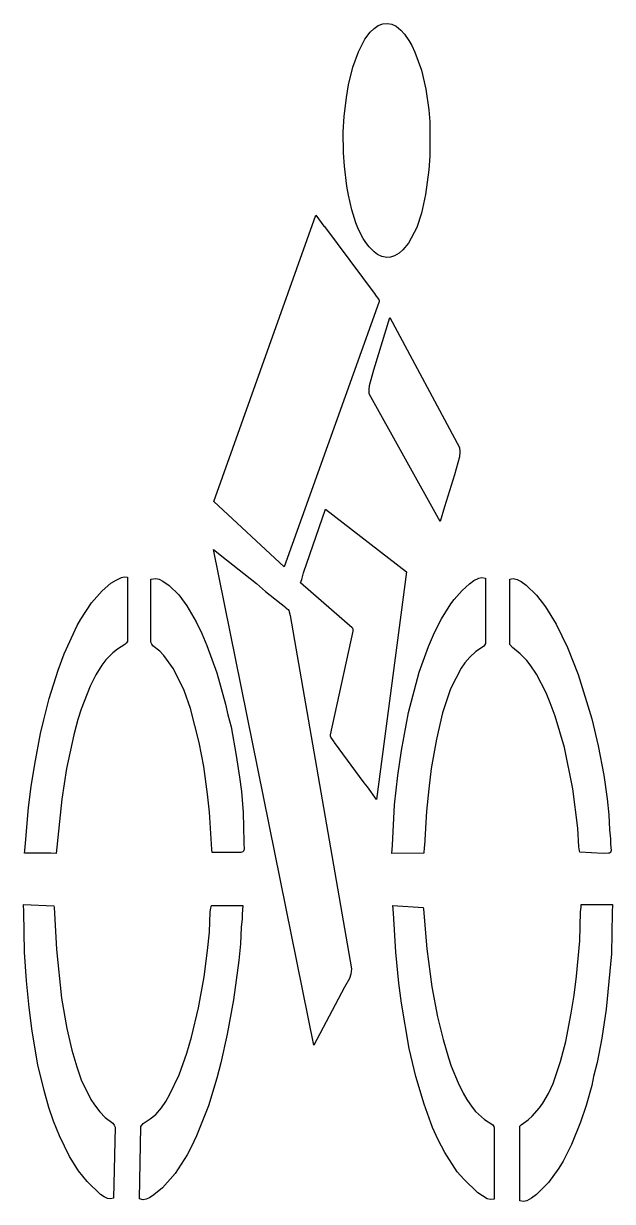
# Model space of a CAD drawing. Header units: inches. Extents: x 3 to 39, y 3 to 75.
import ezdxf

# ---------------------------------------------------------------- set-up
doc = ezdxf.new("R2010")
doc.units = ezdxf.units.IN
doc.header["$MEASUREMENT"] = 0
doc.layers.add('CUT', color=1, linetype='Continuous')

msp = doc.modelspace()

# ---------------------------------------------------------------- linework, layer by layer
at = {"layer": 'CUT'}
for points in [[(23.083, 63.611), (22.878, 64.52), (22.783, 65.067), (22.634, 66.285), (22.572, 67.101), (22.564, 68.375), (22.627, 69.326), (22.752, 70.482), (22.886, 71.263), (23.155, 72.333), (23.499, 73.279), (23.891, 74.042), (24.218, 74.467), (24.452, 74.705), (24.699, 74.872), (24.976, 74.974), (25.271, 75), (25.529, 74.96), (25.794, 74.833), (26.079, 74.603), (26.302, 74.355), (26.57, 73.968), (26.758, 73.651), (26.948, 73.258), (27.346, 72.16), (27.609, 70.998), (27.794, 69.732), (27.856, 68.984), (27.857, 66.899), (27.789, 66.051), (27.603, 64.558), (27.354, 63.42), (27.057, 62.528), (26.554, 61.578), (26.214, 61.167), (25.987, 60.973), (25.699, 60.808), (25.45, 60.726), (25.222, 60.709), (24.932, 60.759), (24.662, 60.882), (24.452, 61.041), (24.153, 61.358), (23.937, 61.614), (23.774, 61.866), (23.498, 62.404), (23.339, 62.811)], [(24.734, 58.127), (24.757, 58.065), (24.759, 57.999), (24.749, 57.954), (18.946, 41.784), (14.64, 45.784), (20.889, 63.279), (21.382, 62.621), (21.413, 62.585), (24.512, 58.434), (24.523, 58.413)], [(29.371, 47.421), (28.76, 45.462), (28.494, 44.57), (24.143, 52.375), (24.144, 52.618), (24.164, 52.88), (24.435, 53.826), (25.409, 57.024), (29.672, 49.084), (29.687, 48.815), (29.667, 48.518)], [(24.604, 27.578), (24.041, 28.344), (23.845, 28.588), (22.031, 31.052), (22.004, 31.098), (21.796, 31.382), (21.777, 31.442), (21.775, 31.479), (21.78, 31.514), (23.171, 37.869), (23.175, 37.924), (23.164, 37.975), (23.143, 38.016), (23.112, 38.053), (19.942, 40.807), (20.026, 41.014), (20.138, 41.427), (21.471, 45.323), (26.429, 41.487)], [(19.19, 39.178), (19.236, 39.116), (19.261, 39.049), (19.304, 38.812), (23.069, 17.221), (23.035, 16.895), (22.935, 16.621), (22.633, 16.1), (20.761, 12.556), (14.633, 42.856), (15.428, 42.216), (17.253, 40.774), (17.811, 40.29), (19.041, 39.314), (19.074, 39.274)], [(4.047, 31.601), (4.247, 32.445), (4.577, 33.745), (5.109, 35.472), (5.484, 36.467), (6.289, 38.206), (6.503, 38.586), (7.168, 39.597), (7.811, 40.328), (8.346, 40.786), (8.658, 40.983), (8.984, 41.146), (9.161, 41.188), (9.353, 41.154), (9.353, 37.227), (9.274, 37.122), (9.196, 37.038), (8.75, 36.768), (8.463, 36.538), (8.042, 36.105), (7.796, 35.787), (7.419, 35.191), (7.072, 34.5), (6.52, 33.098), (6.315, 32.458), (6.07, 31.522), (5.635, 29.463), (5.336, 27.592), (4.995, 24.275), (4.661, 24.281), (3.692, 24.279), (3.615, 24.291), (3.22, 24.293), (3.065, 24.293), (3.081, 24.448), (3.127, 24.91), (3.313, 27.077), (3.475, 28.364), (3.692, 29.738)], [(13.756, 31.059), (13.214, 33.126), (12.827, 34.236), (12.173, 35.562), (11.588, 36.381), (11.331, 36.644), (10.915, 36.962), (10.841, 37.055), (10.794, 37.194), (10.794, 41.033), (11.092, 41.088), (11.302, 41.043), (11.533, 40.918), (11.919, 40.651), (12.492, 40.087), (12.993, 39.414), (13.562, 38.43), (13.917, 37.707), (14.225, 36.973), (14.833, 35.319), (15.365, 33.403), (15.502, 32.748), (15.701, 32.002), (16.017, 30.266), (16.218, 28.936), (16.327, 28.053), (16.43, 26.765), (16.472, 24.985), (16.473, 24.887), (16.498, 24.559), (16.496, 24.521), (16.482, 24.469), (16.452, 24.418), (16.41, 24.377), (16.358, 24.348), (16.29, 24.334), (16.028, 24.334), (15.994, 24.33), (14.904, 24.337), (14.553, 24.336), (14.547, 24.337), (14.527, 24.513), (14.383, 26.797), (14.261, 27.894), (14.026, 29.583)], [(26.562, 32.885), (27.216, 35.361), (27.781, 36.926), (28.149, 37.78), (28.57, 38.622), (29.144, 39.531), (29.349, 39.796), (29.848, 40.342), (30.283, 40.76), (30.56, 40.946), (30.856, 41.094), (31.032, 41.134), (31.266, 41.097), (31.266, 37.105), (31.207, 36.998), (31.137, 36.912), (30.682, 36.611), (30.316, 36.266), (30, 35.919), (29.769, 35.59), (29.128, 34.333), (28.629, 32.87), (28.258, 31.251), (27.951, 29.468), (27.791, 28.217), (27.663, 26.859), (27.534, 24.758), (27.516, 24.65), (27.492, 24.282), (25.537, 24.278), (25.572, 24.784), (25.706, 27.235), (25.907, 29.038), (26.123, 30.571)], [(36.614, 28.228), (36.094, 30.743), (35.521, 32.662), (35.227, 33.478), (34.968, 34.087), (34.387, 35.222), (33.998, 35.805), (33.79, 36.068), (33.397, 36.481), (32.913, 36.858), (32.759, 37.05), (32.759, 41.041), (32.965, 41.08), (33.199, 41.023), (33.457, 40.888), (33.754, 40.671), (34.381, 40.064), (34.934, 39.351), (35.589, 38.294), (36.291, 36.861), (36.937, 35.205), (37.774, 32.506), (38.165, 30.846), (38.509, 29.049), (38.718, 27.616), (38.82, 26.629), (38.862, 25.725), (38.916, 25.171), (38.92, 24.843), (38.958, 24.454), (38.943, 24.391), (38.907, 24.338), (38.883, 24.316), (38.851, 24.297), (38.789, 24.28), (38.471, 24.276), (37.037, 24.345), (37.009, 24.433), (36.97, 24.67), (36.923, 25.808)], [(5.65, 13.569), (5.947, 12.245), (6.258, 11.223), (6.535, 10.442), (7.12, 9.235), (7.34, 8.898), (7.669, 8.473), (7.999, 8.14), (8.467, 7.776), (8.554, 7.656), (8.613, 7.542), (8.513, 3.205), (8.311, 3.163), (8.137, 3.184), (7.933, 3.277), (7.715, 3.43), (6.889, 4.218), (6.361, 4.871), (5.807, 5.753), (5.197, 7.005), (4.84, 7.902), (4.543, 8.745), (4.254, 9.773), (3.881, 11.346), (3.521, 13.405), (3.336, 14.857), (3.177, 16.475), (3.053, 18.244), (3.015, 20.694), (3, 21.153), (4.851, 21.073), (4.866, 20.982), (5.013, 18.401), (5.33, 15.43)], [(16.318, 19.757), (16.275, 18.752), (16.17, 17.732), (15.85, 15.331), (15.466, 13.216), (15.073, 11.473), (14.834, 10.534), (14.314, 8.838), (13.593, 7.017), (13.263, 6.32), (13.004, 5.849), (12.276, 4.718), (11.495, 3.84), (10.982, 3.408), (10.704, 3.222), (10.495, 3.131), (10.316, 3.105), (10.086, 3.154), (10.185, 7.581), (10.253, 7.681), (10.327, 7.761), (10.758, 8.041), (11.089, 8.324), (11.444, 8.727), (11.712, 9.113), (11.94, 9.524), (12.525, 10.735), (13.001, 12.056), (13.28, 13.051), (13.699, 14.844), (14.044, 16.732), (14.259, 18.334), (14.378, 19.465), (14.426, 20.703), (14.467, 20.934), (14.491, 21.094), (16.424, 21.1), (16.372, 20.551), (16.369, 20.278)], [(28.321, 14.29), (28.678, 12.894), (29.001, 11.774), (29.175, 11.265), (29.588, 10.244), (29.897, 9.61), (30.12, 9.236), (30.442, 8.764), (30.657, 8.508), (31.195, 8.005), (31.713, 7.673), (31.783, 7.583), (31.8, 7.473), (31.8, 3.144), (31.543, 3.116), (31.369, 3.166), (30.806, 3.521), (29.93, 4.353), (29.539, 4.812), (28.776, 6), (28.378, 6.763), (28.032, 7.528), (27.52, 8.939), (27, 10.638), (26.596, 12.358), (26.119, 15.128), (25.957, 16.345), (25.776, 18.234), (25.634, 20.625), (25.601, 21.099), (27.443, 20.968), (27.464, 20.872), (27.668, 18.449), (27.98, 16.128)], [(38.978, 18.128), (38.657, 14.752), (38.375, 12.982), (38.098, 11.484), (37.877, 10.64), (37.764, 10.085), (37.423, 8.861), (37.087, 7.839), (36.529, 6.477), (36.017, 5.457), (35.753, 5.028), (35.126, 4.155), (34.381, 3.428), (34.087, 3.207), (33.8, 3.045), (33.595, 3), (33.363, 3.043), (33.363, 7.489), (33.375, 7.6), (33.446, 7.693), (33.87, 7.993), (34.113, 8.222), (34.564, 8.719), (34.776, 9.014), (35.117, 9.608), (35.4, 10.215), (35.861, 11.549), (36.179, 12.78), (36.515, 14.506), (36.688, 15.616), (36.829, 16.774), (37.031, 18.929), (37.077, 20.707), (37.113, 20.987), (37.122, 21.148), (39.034, 21.155), (39.018, 20.661)]]:
    msp.add_lwpolyline(points, close=True, dxfattribs=at)

doc.saveas('drawing.dxf')
